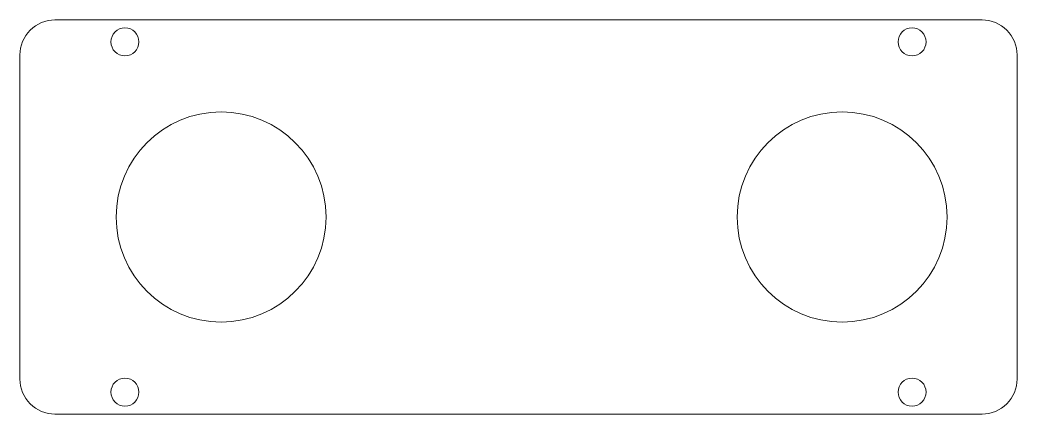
# Model space of a CAD drawing. Extents: x -67 to 47, y -22 to 22.
import ezdxf

# ---------------------------------------------------------------- set-up
doc = ezdxf.new("R2010")
doc.units = 0
doc.layers.get('0').update_dxf_attribs({"linetype": 'CONTINUOUS', "lineweight": 5, "true_color": 0xffffff})

# ---------------------------------------------------------------- blocks, each defined once
blk = doc.blocks.new('FILLET_CS')
blk.add_lwpolyline([(-63, 22.5), (43, 22.5, -0.414214), (47, 18.5), (47, -18.5, -0.414214), (43, -22.5), (-63, -22.5, -0.414214), (-67, -18.5), (-67, 18.5, -0.414214)], format="xyb", close=True)
at = {"color": 0}
for centre, radius in [((-55, 20), 1.6), ((35, 20), 1.6), ((-44, 0), 12), ((27, 0), 12), ((-55, -20), 1.6), ((35, -20), 1.6)]:
    blk.add_circle(centre, radius, dxfattribs=at)

msp = doc.modelspace()

# ---------------------------------------------------------------- block references
msp.add_blockref('FILLET_CS', (0, 0))

doc.saveas('drawing.dxf')
